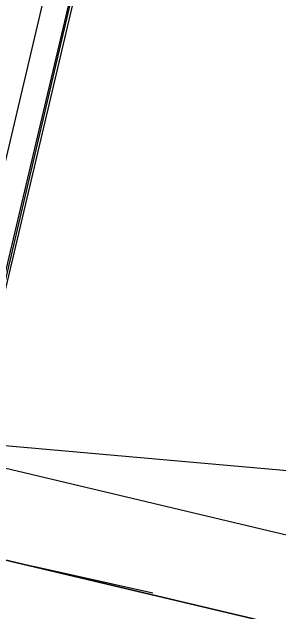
# Model space of a CAD drawing. Header units: feet. Extents: x -84 to 198, y -22 to 181.
# Drawn here: x 118.334 to 118.866, y 75.564 to 76.758 of the extents above; entities that cross this region are included whole.
import ezdxf

# ---------------------------------------------------------------- set-up
doc = ezdxf.new("R2010")
doc.units = ezdxf.units.FT
doc.layers.add('A-AREA-UNIDAD', color=30, linetype='CONTINUOUS')
doc.layers.add('A-LINEA', color=7, linetype='CONTINUOUS')

msp = doc.modelspace()

# ---------------------------------------------------------------- linework, layer by layer
at = {"layer": 'A-AREA-UNIDAD'}
msp.add_lwpolyline([(66.752, 88.3733), (101.088, 80.2133), (101.408, 80.2133), (101.632, 80.48), (104, 79.9289), (104.352, 79.68), (104.24, 79.2889), (105.312, 79.2533), (117.472, 76.3733), (117.568, 75.9644), (118.96, 75.84), (129.568, 73.3689), (129.6, 73.12), (130.8, 76.7289), (132.288, 79.8933), (134.16, 82.8444), (137.952, 87.8044)], dxfattribs=at)
at = {"layer": 'A-LINEA'}
for p, q in [((121.8, 90.9511), (114.5867, 60.4578)), ((118.32, 76.4578), (119.96, 83.3911)), ((118.8533, 78.4978), (117.84, 74.1778)), ((118.24, 75.8711), (129.4933, 73.2044)), ((129.9467, 72.9244), (118.2, 75.6978)), ((118.3733, 75.6578), (118.6133, 75.6044))]:
    msp.add_line(p, q, dxfattribs=at)
msp.add_lwpolyline([(142.72, 107.0711), (135.88, 108.6844), (131.36, 89.5511), (124.5867, 91.1511), (124.4, 90.3378), (121.8, 90.9511), (121.3333, 88.9511), (118.2, 75.6978), (129.9467, 72.9244)], dxfattribs=at)

doc.saveas('drawing.dxf')
